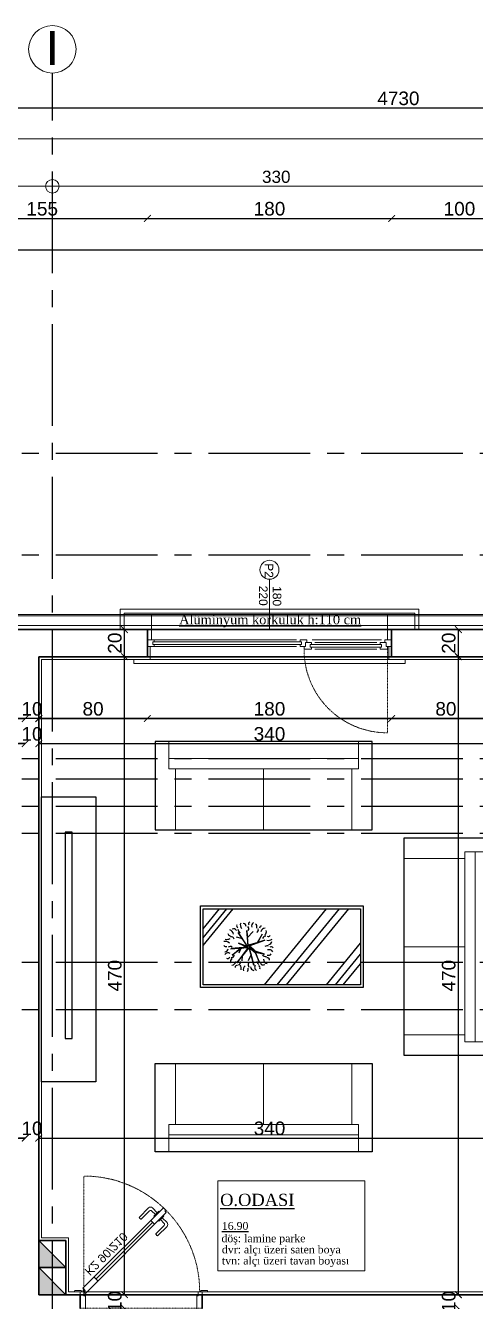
# Model space of a CAD drawing. Header units: millimetres. Extents: x 2778 to 13672, y 1832 to 5175.
# Drawn here: x 5242 to 5573, y 4195 to 5135 of the extents above; entities that cross this region are included whole.
import ezdxf

# ---------------------------------------------------------------- set-up
doc = ezdxf.new("R2010")
doc.units = ezdxf.units.MM
for name, pattern in [('CENTER2', [112.5, 75, -12.5, 12.5, -12.5]), ('DASHDOT2', [12.7, 6.35, -3.175, 0, -3.175]), ('DOTX2', [0.5, 0, -0.5])]:
    doc.linetypes.add(name, pattern=pattern)
for name, color, linetype in [('7-DCR-FRN', 8, 'Continuous'), ('@A_HH', 1, 'Continuous'), ('İÇÖLÇÜ', 7, 'Continuous'), ('Standart', 7, 'Continuous'), ('Yazi', 7, 'Continuous'), ('Ölçülendirme', 7, 'Continuous')]:
    doc.layers.add(name, color=color, linetype=linetype)
for name, color, linetype, lineweight in [('aks', 251, 'DASHDOT2', 35), ('duvar', 232, 'Continuous', 30), ('görünüş', 201, 'Continuous', 18), ('ince', 37, 'Continuous', 0), ('iz', 1, 'DOTX2', 20), ('kapı', 3, 'Continuous', 18), ('pencere', 4, 'Continuous', 18), ('sıva dış', 30, 'Continuous', 9), ('sıva iç', 21, 'Continuous', 0), ('tarama', 251, 'Continuous', 0), ('yalıtım', 107, 'Continuous', 0), ('yazı', 11, 'Continuous', 20), ('ölçü dış', 192, 'Continuous', 20), ('ÖLÇÜ İÇ', 7, 'Continuous', 9)]:
    doc.layers.add(name, color=color, linetype=linetype, lineweight=lineweight)
doc.styles.add('arial_1_18', font='arial.ttf', dxfattribs={"height": 0.2})
doc.styles.get("Standard").update_dxf_attribs({"font": 'arial.ttf'})
doc.styles.add('Times roman', font='times.ttf')
doc.dimstyles.new('zulay iç ölçü', dxfattribs={"dimtxt": 10, "dimasz": 5, "dimexe": 0.18, "dimexo": 0, "dimgap": 2, "dimtad": 3, "dimdec": 0, "dimzin": 0, "dimdsep": 46, "dimtxsty": 'Standard', "dimblk": 'ARCHTICK', "dimcen": 0.09, "dimse1": 1, "dimse2": 1, "dimadec": 0, "dimazin": 0, "dimtfac": 1, "dimtdec": 0, "dimtix": 1, "dimtofl": 0, "dimtmove": 0, "dimatfit": 3, "dimldrblk": 'ARCHTICK', "dimfxl": 1, "dimtolj": 1, "dimtzin": 0, "dimarcsym": 0})

# ---------------------------------------------------------------- blocks, each defined once
blk = doc.blocks.new('IDE242Entity1386')
at = {"layer": 'Ölçülendirme', "color": 1, "linetype": 'Continuous', "lineweight": 5}
for points in [[(-8, 2693), (3268, 2693)], [(-8, 2658), (3268, 2658)]]:
    blk.add_lwpolyline(points, dxfattribs=at)
blk.add_circle((2110, 2658), 5, dxfattribs=at)
at = {"layer": 'Ölçülendirme', "color": 1, "linetype": 'Continuous', "lineweight": 5, "style": 'arial_1_18'}
blk.add_text('330', height=9, dxfattribs=at).set_placement((2264.51, 2660.5))
blk = doc.blocks.new('_ArchTick')
at = {"color": 0, "linetype": 'ByBlock', "const_width": 0.15}
blk.add_lwpolyline([(-0.5, -0.5), (0.5, 0.5)], dxfattribs=at)
blk = doc.blocks.new('*D1789')
at = {"layer": 'Defpoints', "color": 0, "transparency": 16777216}
for p in [(3151.58, 5074.42), (3151.58, 5074.42), (7881.58, 5074.42)]:
    blk.add_point(p, dxfattribs=at)
at = {"layer": 'ÖLÇÜ İÇ', "color": 0, "lineweight": -2, "transparency": 16777216}
blk.add_line((7881.58, 5074.42), (3151.58, 5074.42), dxfattribs=at)
at = {"layer": 'ÖLÇÜ İÇ', "color": 0, "lineweight": -2, "transparency": 16777216, "xscale": 5, "yscale": 5, "zscale": 5, "rotation": 180}
blk.add_blockref('_ArchTick', (3151.58, 5074.42), dxfattribs=at)
at = {"layer": 'ÖLÇÜ İÇ', "color": 0, "lineweight": -2, "transparency": 16777216, "xscale": 5, "yscale": 5, "zscale": 5}
blk.add_blockref('_ArchTick', (7881.58, 5074.42), dxfattribs=at)
at = {"layer": 'ÖLÇÜ İÇ', "color": 0, "transparency": 16777216, "insert": (5516.58, 5081.52), "char_height": 10, "attachment_point": 5}
blk.add_mtext('\\A1;4730', dxfattribs=at)
blk = doc.blocks.new('sadsfsfsf')
at = {"layer": 'ince'}
for p, q in [((0.7, 0), (-0.7, 0)), ((0, 0.7), (0, -0.7))]:
    blk.add_line(p, q, dxfattribs=at)
for radius in [0.6, 0.45]:
    blk.add_circle((0, 0), radius, dxfattribs=at)
blk = doc.blocks.new('eddeded')
at = {"layer": 'duvar'}
for p, q in [((-48.21, 54.38), (-38.21, 54.38)), ((-48.21, -35.62), (-38.21, -35.62))]:
    blk.add_line(p, q, dxfattribs=at)
at = {"layer": 'ince'}
blk.add_line((-26.6, -23.78), (15.13, 17.96), dxfattribs=at)
for points in [[(-50.21, 53.38), (-50.96, 53.38, -0.414214), (-51.21, 53.63), (-51.21, 58.13, -0.414214), (-50.96, 58.38), (-50.21, 58.38)], [(-36.21, 53.38), (-35.46, 53.38, 0.414214), (-35.21, 53.63), (-35.21, 58.13, 0.414214), (-35.46, 58.38), (-36.21, 58.38)], [(-50.21, -34.62), (-50.96, -34.62, 0.414214), (-51.21, -34.87), (-51.21, -39.37, 0.414214), (-50.96, -39.62), (-50.21, -39.62)], [(-36.21, -34.62), (-35.46, -34.62, -0.414214), (-35.21, -34.87), (-35.21, -39.37, -0.414214), (-35.46, -39.62), (-36.21, -39.62)]]:
    blk.add_lwpolyline(points, format="xyb", dxfattribs=at)
for points in [[(-39.11, 51.33), (-39.11, 50.38), (-37.81, 50.68), (-37.81, 50.81, -0.112206), (-37.91, 50.76), (-38.72, 50.57, -0.482314), (-39.02, 50.82), (-39.02, 51.24, -0.414214), (-38.77, 51.49), (-37.97, 51.49, -0.170049), (-37.81, 51.43), (-37.81, 51.58), (-38.86, 51.58, 0.414214)], [(17.08, 23.59), (18.49, 25), (14.96, 28.54, 0.414214), (12.13, 28.54), (5.41, 21.82, 0.414214), (5.41, 21.11), (6.12, 20.4, 0.414214), (6.83, 20.4), (12.84, 26.41, -0.414214), (14.25, 26.41)], [(20.76, 19.91), (22.17, 21.32), (25.71, 17.79, -0.414214), (25.71, 14.96), (18.99, 8.24, -0.414214), (18.28, 8.24), (17.58, 8.95, -0.414214), (17.58, 9.66), (23.59, 15.67, 0.414214), (23.59, 17.08)], [(-39.11, -31.62), (-39.11, -32.57, 0.414214), (-38.86, -32.82), (-37.81, -32.82), (-37.81, -32.67, -0.170049), (-37.97, -32.73), (-38.77, -32.73, -0.414214), (-39.02, -32.48), (-39.02, -32.06, -0.482314), (-38.72, -31.81), (-37.91, -32, -0.112206), (-37.81, -32.05), (-37.81, -31.92)]]:
    blk.add_lwpolyline(points, format="xyb", close=True, dxfattribs=at)
for points in [[(20.04, 25.7), (19.62, 26.12), (15.96, 22.47), (16.38, 22.04)], [(22.87, 22.87), (23.29, 22.44), (19.64, 18.79), (19.21, 19.21)]]:
    blk.add_lwpolyline(points, dxfattribs=at)
at = {"layer": 'iz', "ltscale": 0.1}
for p, q in [((-48.21, -35.62), (-48.21, 54.38)), ((-38.21, -35.62), (-38.21, 54.38)), ((-36.21, -32.82), (49.19, -32.82))]:
    blk.add_line(p, q, dxfattribs=at)
blk.add_arc((-36.22, -32.83), 85.41, 0.00422, 89.99578, dxfattribs=at)
at = {"layer": 'kapı'}
for p, q in [((13.72, 19.37), (16.54, 16.54)), ((-28.02, -22.36), (-25.19, -25.19))]:
    blk.add_line(p, q, dxfattribs=at)
for points in [[(-36.21, 54.38), (-36.21, 51.58), (-38.86, 51.58, 0.414214), (-39.11, 51.33), (-39.11, 50.38), (-50.21, 50.38), (-50.21, 54.38)], [(-50.21, -35.62), (-50.21, -31.62), (-39.11, -31.62), (-39.11, -32.57, 0.414214), (-38.86, -32.82), (-36.21, -32.82), (-36.21, -35.62), (-36.21, -35.62)]]:
    blk.add_lwpolyline(points, format="xyb", dxfattribs=at)
blk.add_lwpolyline([(-36.21, -32.82), (-35.15, -31.76), (-33.46, -33.46), (25.87, 25.87), (24.17, 27.57), (23.47, 26.86), (22.33, 27.99), (-37.35, -31.69), (-36.21, -32.82)], dxfattribs=at)
at = {"layer": 'sıva iç'}
for p, q in [((-48.21, 54.38), (-50.21, 54.38)), ((-38.21, 54.38), (-36.21, 54.38)), ((-48.21, -35.62), (-50.21, -35.62)), ((-36.21, -35.62), (-38.21, -35.62))]:
    blk.add_line(p, q, dxfattribs=at)
at = {"layer": 'ölçü dış'}
blk.add_line((-38.21, -35.62), (-48.21, -35.62), dxfattribs=at)
at = {"layer": 'ince', "rotation": 90}
blk.add_blockref('sadsfsfsf', (-35.15, -32.82), dxfattribs=at)
at = {"layer": 'yazı'}
blk.add_text('K2 90/210', height=6.328, rotation=45, dxfattribs=at).set_placement((-20.24, -32.71))
blk = doc.blocks.new('DGFDGFDG')
at = {"layer": 'tarama'}
h = blk.add_hatch(color=256, dxfattribs=at)
h.dxf.hatch_style = 1
h.paths.add_polyline_path([(650023.04, -115859.89), (650043.04, -115879.89), (650043.04, -115859.89)])
h = blk.add_hatch(color=256, dxfattribs=at)
h.dxf.hatch_style = 1
h.paths.add_polyline_path([(650043.04, -115859.89), (650063.04, -115879.89), (650063.04, -115859.89)])
at = {"layer": '@A_HH', "linetype": 'Continuous', "lineweight": 0}
for p, q in [((650043.04, -115879.89), (650043.04, -115859.89)), ((650043.04, -115879.89), (650043.04, -115859.89)), ((650063.04, -115879.89), (650063.04, -115859.89)), ((650063.04, -115879.89), (650063.04, -115859.89))]:
    blk.add_line(p, q, dxfattribs=at)
at = {"layer": 'duvar'}
for p, q in [((650043.04, -115859.89), (650023.04, -115859.89)), ((650043.04, -115859.89), (650023.04, -115859.89)), ((650043.04, -115859.89), (650023.04, -115859.89)), ((650023.04, -115859.89), (650043.04, -115859.89)), ((650043.04, -115859.89), (650023.04, -115859.89)), ((650043.04, -115859.89), (650023.04, -115859.89)), ((650023.04, -115859.89), (650043.04, -115859.89)), ((650063.04, -115859.89), (650043.04, -115859.89)), ((650063.04, -115859.89), (650043.04, -115859.89)), ((650063.04, -115859.89), (650043.04, -115859.89)), ((650043.04, -115859.89), (650063.04, -115859.89)), ((650063.04, -115859.89), (650043.04, -115859.89)), ((650063.04, -115859.89), (650043.04, -115859.89)), ((650043.04, -115859.89), (650063.04, -115859.89)), ((650043.04, -115859.89), (650043.04, -115879.89)), ((650043.04, -115859.89), (650043.04, -115879.89)), ((650043.04, -115859.89), (650043.04, -115879.89)), ((650043.04, -115879.89), (650043.04, -115859.89)), ((650043.04, -115859.89), (650043.04, -115879.89)), ((650043.04, -115879.89), (650043.04, -115859.89)), ((650043.04, -115879.89), (650043.04, -115859.89)), ((650063.04, -115859.89), (650063.04, -115879.89)), ((650063.04, -115859.89), (650063.04, -115879.89)), ((650063.04, -115859.89), (650063.04, -115879.89)), ((650063.04, -115879.89), (650063.04, -115859.89)), ((650063.04, -115859.89), (650063.04, -115879.89)), ((650063.04, -115879.89), (650063.04, -115859.89)), ((650063.04, -115879.89), (650063.04, -115859.89)), ((650043.04, -115864.89), (650043.04, -115869.89)), ((650063.04, -115864.89), (650063.04, -115869.89)), ((650023.04, -115879.89), (650043.04, -115879.89)), ((650043.04, -115879.89), (650023.04, -115879.89)), ((650023.04, -115879.89), (650043.04, -115879.89)), ((650023.04, -115879.89), (650043.04, -115879.89)), ((650023.04, -115879.89), (650043.04, -115879.89)), ((650023.04, -115879.89), (650043.04, -115879.89)), ((650023.04, -115879.89), (650043.04, -115879.89)), ((650043.04, -115879.89), (650023.04, -115879.89)), ((650043.04, -115879.89), (650023.04, -115879.89)), ((650043.04, -115879.89), (650023.04, -115879.89)), ((650023.04, -115879.89), (650043.04, -115879.89)), ((650043.04, -115879.89), (650023.04, -115879.89)), ((650043.04, -115879.89), (650023.04, -115879.89)), ((650023.04, -115879.89), (650043.04, -115879.89)), ((650043.04, -115879.89), (650063.04, -115879.89)), ((650063.04, -115879.89), (650043.04, -115879.89)), ((650043.04, -115879.89), (650063.04, -115879.89)), ((650043.04, -115879.89), (650063.04, -115879.89)), ((650043.04, -115879.89), (650063.04, -115879.89)), ((650043.04, -115879.89), (650063.04, -115879.89)), ((650043.04, -115879.89), (650063.04, -115879.89)), ((650063.04, -115879.89), (650043.04, -115879.89)), ((650063.04, -115879.89), (650043.04, -115879.89)), ((650063.04, -115879.89), (650043.04, -115879.89)), ((650043.04, -115879.89), (650063.04, -115879.89)), ((650063.04, -115879.89), (650043.04, -115879.89)), ((650063.04, -115879.89), (650043.04, -115879.89)), ((650043.04, -115879.89), (650063.04, -115879.89))]:
    blk.add_line(p, q, dxfattribs=at)
at = {"layer": 'duvar', "color": 7}
for p, q in [((650043.04, -115859.89), (650023.04, -115859.89)), ((650023.04, -115859.89), (650023.04, -115879.89)), ((650063.04, -115859.89), (650043.04, -115859.89)), ((650043.04, -115859.89), (650043.04, -115879.89)), ((650043.04, -115859.89), (650043.04, -115879.89)), ((650063.04, -115859.89), (650063.04, -115879.89)), ((650043.04, -115879.89), (650023.04, -115879.89)), ((650043.04, -115879.89), (650023.04, -115879.89)), ((650041.04, -115879.89), (650043.04, -115879.89)), ((650063.04, -115879.89), (650043.04, -115879.89)), ((650063.04, -115879.89), (650043.04, -115879.89)), ((650061.04, -115879.89), (650063.04, -115879.89))]:
    blk.add_line(p, q, dxfattribs=at)
at = {"layer": 'duvar'}
for points in [[(650023.04, -115859.89), (650043.04, -115859.89)], [(650043.04, -115859.89), (650063.04, -115859.89)], [(650043.04, -115879.89), (650043.04, -115859.89)], [(650063.04, -115879.89), (650063.04, -115859.89)], [(650023.04, -115879.89), (650043.04, -115879.89)], [(650043.04, -115879.89), (650063.04, -115879.89)]]:
    blk.add_lwpolyline(points, dxfattribs=at)
at = {"layer": 'ince'}
for p, q in [((650043.04, -115879.89), (650023.04, -115859.89)), ((650063.04, -115879.89), (650043.04, -115859.89))]:
    blk.add_line(p, q, dxfattribs=at)
at = {"layer": 'sıva iç'}
for p, q in [((650041.04, -115879.85), (650041.04, -115879.89)), ((650061.04, -115879.85), (650061.04, -115879.89))]:
    blk.add_line(p, q, dxfattribs=at)
blk = doc.blocks.new('WWE')
at = {"layer": 'duvar'}
for p, q in [((1010460.07, -375776.08), (1010460.07, -375756.08)), ((1010640.07, -375776.08), (1010640.07, -375756.08))]:
    blk.add_line(p, q, dxfattribs=at)
at = {"layer": 'görünüş'}
for p, q in [((1010450.07, -375754.08), (1010450.07, -375751.08)), ((1010450.07, -375751.08), (1010650.07, -375751.08)), ((1010650.07, -375754.08), (1010650.07, -375751.08))]:
    blk.add_line(p, q, dxfattribs=at)
at = {"layer": 'ince'}
for p, q in [((1010519.07, -375763.08), (1010468.57, -375763.08)), ((1010471.07, -375761.58), (1010516.57, -375761.58)), ((1010635.07, -375763.58), (1010530.07, -375763.58)), ((1010518.57, -375768.58), (1010467.57, -375768.58)), ((1010519.07, -375765.08), (1010468.57, -375765.08)), ((1010471.07, -375766.58), (1010516.57, -375766.58)), ((1010635.07, -375765.08), (1010527.57, -375765.08)), ((1010635.07, -375767.08), (1010527.57, -375767.08)), ((1010530.07, -375768.58), (1010635.07, -375768.58))]:
    blk.add_line(p, q, dxfattribs=at)
at = {"layer": 'iz', "ltscale": 0.1}
for p, q in [((1010463.09, -375761.55), (1010463.09, -375700.05)), ((1010640.07, -375756.08), (1010460.07, -375756.08)), ((1010460.07, -375776.08), (1010640.07, -375776.08))]:
    blk.add_line(p, q, dxfattribs=at)
blk.add_arc((1010463.44, -375761.18), 61.13, 359.63152, 90.32293, dxfattribs=at)
at = {"layer": 'pencere'}
for p, q in [((1010464.07, -375763.58), (1010460.07, -375763.58)), ((1010468.57, -375761.58), (1010463.07, -375761.58)), ((1010463.07, -375761.58), (1010463.07, -375763.58)), ((1010463.07, -375763.58), (1010464.07, -375763.58)), ((1010464.07, -375766.58), (1010464.07, -375763.58)), ((1010464.07, -375763.58), (1010464.07, -375766.58)), ((1010467.57, -375765.08), (1010467.57, -375763.08)), ((1010467.57, -375763.08), (1010468.57, -375763.08)), ((1010468.57, -375763.08), (1010468.57, -375761.58)), ((1010519.07, -375763.08), (1010519.07, -375761.58)), ((1010519.07, -375761.58), (1010524.57, -375761.58)), ((1010520.07, -375763.08), (1010519.07, -375763.08)), ((1010520.07, -375765.08), (1010520.07, -375763.08)), ((1010523.57, -375766.58), (1010523.57, -375763.58)), ((1010523.57, -375763.58), (1010527.57, -375763.58)), ((1010524.57, -375763.58), (1010523.57, -375763.58)), ((1010523.57, -375763.58), (1010523.57, -375766.58)), ((1010524.57, -375761.58), (1010524.57, -375763.58)), ((1010527.57, -375763.58), (1010527.57, -375765.08)), ((1010635.07, -375765.08), (1010635.07, -375763.58)), ((1010635.07, -375763.58), (1010635.07, -375763.58)), ((1010635.07, -375763.58), (1010640.07, -375763.58)), ((1010460.07, -375768.58), (1010465.07, -375768.58)), ((1010465.07, -375766.58), (1010464.07, -375766.58)), ((1010464.07, -375766.58), (1010468.57, -375766.58)), ((1010465.07, -375768.58), (1010465.07, -375766.58)), ((1010468.57, -375765.08), (1010467.57, -375765.08)), ((1010468.57, -375766.58), (1010468.57, -375765.08)), ((1010519.07, -375766.58), (1010519.07, -375765.08)), ((1010519.07, -375765.08), (1010520.07, -375765.08)), ((1010523.57, -375766.58), (1010519.07, -375766.58)), ((1010522.57, -375768.58), (1010522.57, -375766.58)), ((1010522.57, -375766.58), (1010523.57, -375766.58)), ((1010527.57, -375768.58), (1010522.57, -375768.58)), ((1010527.57, -375765.08), (1010526.57, -375765.08)), ((1010526.57, -375765.08), (1010526.57, -375767.08)), ((1010526.57, -375767.08), (1010527.57, -375767.08)), ((1010527.57, -375767.08), (1010527.57, -375768.58)), ((1010636.07, -375765.08), (1010635.07, -375765.08)), ((1010635.07, -375768.58), (1010635.07, -375767.08)), ((1010635.07, -375767.08), (1010636.07, -375767.08)), ((1010640.07, -375768.58), (1010635.07, -375768.58)), ((1010635.07, -375768.58), (1010635.07, -375768.58)), ((1010636.07, -375767.08), (1010636.07, -375765.08))]:
    blk.add_line(p, q, dxfattribs=at)
at = {"layer": 'sıva dış'}
for p, q in [((1010463.07, -375787.08), (1010463.07, -375768.58)), ((1010637.07, -375787.08), (1010637.07, -375768.58))]:
    blk.add_line(p, q, dxfattribs=at)
at = {"layer": 'sıva iç'}
for p, q in [((1010462.07, -375763.58), (1010462.07, -375754.08)), ((1010638.07, -375763.58), (1010638.07, -375754.08))]:
    blk.add_line(p, q, dxfattribs=at)
at = {"layer": 'sıva iç', "color": 1}
for p, q in [((1010440.07, -375791.08), (1010440.07, -375776.08)), ((1010443.07, -375788.08), (1010443.07, -375776.08)), ((1010450.07, -375776.08), (1010450.07, -375776.08)), ((1010657.07, -375776.08), (1010657.07, -375788.08)), ((1010660.07, -375776.08), (1010660.07, -375791.08)), ((1010462.68, -375791.08), (1010440.07, -375791.08)), ((1010462.68, -375788.08), (1010443.07, -375788.08)), ((1010657.07, -375788.08), (1010462.68, -375788.08)), ((1010660.07, -375791.08), (1010462.68, -375791.08))]:
    blk.add_line(p, q, dxfattribs=at)
at = {"layer": 'yazı'}
blk.add_line((1010550.07, -375813.13), (1010550.07, -375776.08), dxfattribs=at)
blk.add_circle((1010550.07, -375820.13), 7, dxfattribs=at)
at = {"layer": 'yazı', "style": 'Times roman'}
blk.add_text('%%UAlüminyum korkuluk h:110 cm', height=6.9967, rotation=180, dxfattribs=at).set_placement((1010616.65, -375779.95))
at = {"layer": 'yazı'}
for s, p in [('180', (1010547.68, -375808.07)), ('220', (1010557.83, -375808.39)), ('P2', (1010553.61, -375824.95))]:
    blk.add_text(s, height=6.328, rotation=90, dxfattribs=at).set_placement(p)
blk = doc.blocks.new('*U35')
at = {"layer": '7-DCR-FRN'}
for p, q in [((-13.15, 58), (-28, 45.86)), ((-0.88, 58), (-28, 35.83)), ((-6.49, 58), (-28, 40.42)), ((28, 58), (-28, 58)), ((-28, 58), (-28, -58)), ((28, -58), (28, 58)), ((1.67, 37.69), (0.65, 24.69)), ((0, 24.95), (-10.54, 32.22)), ((-10.54, 32.22), (-0.13, 25.6)), ((-5.99, 29.58), (-7.12, 33.35)), ((-0.13, 25.6), (-2.57, 31.88)), ((-2.57, 31.88), (0.26, 25.6)), ((0.26, 25.6), (1.41, 37.17)), ((6.31, 36.53), (0.64, 29.93)), ((0.64, 29.93), (4.84, 31.63)), ((0.65, 24.69), (11.81, 33.07)), ((11.81, 33.07), (0.78, 24.08)), ((1.41, 37.17), (1.16, 29.54)), ((1.16, 29.54), (6.31, 36.53)), ((6.96, 29.2), (10.52, 29.43)), ((-1.17, 24.69), (-12.05, 25.72)), ((-12.05, 25.72), (0, 24.95)), ((-6.77, 25.25), (-11.09, 21.12)), ((-4.89, 12.51), (-0.78, 24.56)), ((-0.65, 23.95), (-4.89, 12.51)), ((-0.78, 24.56), (-3.46, 17.28)), ((-2.81, 18.14), (-1.17, 24.69)), ((2.56, 20.36), (-0.65, 23.95)), ((3.38, 19.62), (0.39, 23.95)), ((0.39, 23.95), (2.56, 20.36)), ((13.61, 20.5), (0.65, 24.08)), ((0.65, 24.08), (4.25, 19.5)), ((0.78, 24.08), (13.61, 20.5)), ((5.38, 12.78), (3.38, 19.62)), ((11.05, 16.64), (3.99, 19.24)), ((3.99, 19.24), (5.38, 12.78)), ((4.25, 19.5), (11.05, 16.64)), ((5.63, 22.62), (10.52, 24.7)), ((28, 12.76), (-28, -33.02)), ((-9.22, 14.41), (-2.81, 18.14)), ((-3.46, 17.28), (-9.22, 14.41)), ((28, 3.34), (-28, -42.44)), ((28, -3.59), (-28, -49.37)), ((28, -33.01), (-2.56, -58)), ((28, -39.69), (5.6, -58)), ((28, -45.34), (12.52, -58)), ((-28, -58), (28, -58))]:
    blk.add_line(p, q, dxfattribs=at)
blk.add_lwpolyline([(-30, 60), (-30, -60), (30, -60), (30, 60)], close=True, dxfattribs=at)
blk.add_lwpolyline([(-30, 60), (-30, -60), (30, -60), (30, 60)], close=True, dxfattribs=at)
at = {"layer": '7-DCR-FRN', "extrusion": (0, 0, -1)}
for centre, major_axis, start_param, end_param in [((-8.38, 39.81), (3.08, 3.08), 2.534785, 3.58455), ((-10.42, 37.44), (1.76, 1.76), -0.540488, 0.582887), ((-5.15, 37.17), (1.5, 1.5), 2.597457, 4.255739), ((-9.63, 40.39), (2.99, 2.99), 0.495607, 1.356514), ((0.32, 41.56), (2.97, 2.97), 3.119665, 4.17552), ((-1.97, 41.19), (1.37, 1.37), -0.168576, 1.180577), ((2.26, 37.93), (-1.73, 1.73), 4.894894, 6.209265), ((0.94, 42.5), (2.13, 2.13), 0.99899, 2.174975), ((7.63, 39.52), (-2.18, 2.18), 4.963816, 6.399957), ((6.98, 39.87), (-1.18, 1.18), 1.775821, 3.472355), ((10.9, 35.62), (-1.52, 1.52), 5.94085, 7.533141), ((-16, 27.21), (-2.4, 2.4), 0.343258, 1.666965), ((-14.78, 28.65), (1.72, 1.72), 2.359421, 3.812742), ((-15.38, 31.6), (-1.17, 1.17), 0.260288, 1.930326), ((-10.78, 35.44), (-1.67, 1.67), 4.494462, 5.97098), ((-12.71, 29.84), (-1.73, 1.73), 0.71489, 2.029848), ((5.86, 36.89), (1.46, 1.46), 0.588849, 2.139269), ((11.13, 32.71), (-1.65, 1.65), 2.748968, 4.071251), ((10.51, 36.89), (-2.14, 2.14), 2.412933, 3.806953), ((15.94, 32.92), (2.21, 2.21), 2.001057, 3.151731), ((15.17, 33.03), (0.963, 0.963), 3.637708, 5.574611), ((16.74, 25.48), (2.09, 2.09), 4.465952, 5.85576), ((-16.74, 22.85), (1.17, 1.17), 4.417954, 5.883919), ((-15.15, 19.26), (2.13, 2.13), 4.435356, 5.7884), ((-14.51, 21.04), (1.97, 1.97), 2.029873, 3.258277), ((-13.29, 26.69), (1.7, 1.7), 1.811769, 3.074319), ((13.49, 22.17), (-1.83, 1.83), 0.269504, 1.469985), ((15.1, 17.31), (-1.9, 1.9), 0.1729, 1.85548), ((14.15, 19.74), (2.41, 2.41), -0.596761, 0.530229), ((16.53, 27.04), (1.65, 1.65), 1.556652, 2.67951), ((-13.63, 14.85), (1.1, 1.1), 3.912813, 5.455212), ((-10.22, 11.93), (-2.53, 2.53), 5.610896, 6.838603), ((-12.55, 19.63), (-1.68, 1.68), 2.857787, 4.168751), ((-11.12, 14.28), (-2.11, 2.11), 3.030383, 4.209272), ((-9.53, 9.98), (1.4, 1.4), 0.378865, 1.679355), ((-5.56, 12), (-1.53, 1.53), 5.385771, 6.799513), ((-9.2, 9.93), (-3.22, 3.22), 2.096822, 3.023848), ((-4.24, 9.84), (-1.84, 1.84), 2.447851, 3.758583), ((1.67, 10.9), (1.64, 1.64), 3.381045, 4.65182), ((5.54, 9.37), (2.37, 2.37), 2.915554, 4.30502), ((3.55, 9.86), (-1.98, 1.98), 1.99053, 3.233966), ((4.4, 11.7), (2.09, 2.09), -0.212594, 0.90159), ((9.55, 10.6), (-1.07, 1.07), 3.690915, 5.731825), ((9.15, 10.24), (-2.32, 2.32), 0.812708, 2.215848), ((10.84, 15.96), (1.63, 1.63), -0.835936, 0.386912), ((11.02, 13.49), (-1.7, 1.7), 1.193932, 2.764391), ((15.62, 18.16), (-1.52, 1.52), 3.608489, 4.799895), ((2.08, 7.93), (1.36, 1.36), 3.048732, 4.380826)]:
    blk.add_ellipse(centre, major_axis=major_axis, ratio=1, start_param=start_param, end_param=end_param, dxfattribs=at)
blk = doc.blocks.new('*U27')
at = {"layer": '7-DCR-FRN'}
blk.add_lwpolyline([(0, 10), (160, 10), (160, 75), (0, 75)], close=True, dxfattribs=at)
at = {"layer": '7-DCR-FRN', "lineweight": 9, "flags": 128}
blk.add_lwpolyline([(0, 10), (160, 10), (160, 75), (0, 75)], close=True, dxfattribs=at)
blk.add_lwpolyline([(0, 10), (160, 10), (160, 75), (0, 75)], close=True, dxfattribs=at)
for points in [[(10, 55), (10, 75)], [(150, 75), (150, 75), (150, 55), (150, 55)], [(150, 62.5), (10, 62.5)], [(150, 55), (10, 55)], [(15, 55), (15, 10)], [(80, 10), (80, 55)], [(145, 55), (145, 10)]]:
    blk.add_lwpolyline(points, dxfattribs=at)
blk = doc.blocks.new('*U29')
at = {"layer": '7-DCR-FRN'}
blk.add_lwpolyline([(0, 0), (210, 0), (210, 40), (0, 40)], close=True, dxfattribs=at)
blk.add_lwpolyline([(32, 22.5), (184, 22.5), (184, 17.5), (32, 17.5), (32, 22.5)], dxfattribs=at)
blk = doc.blocks.new('*D2579')
at = {"layer": 'Defpoints', "color": 0, "transparency": 16777216}
for p in [(4706.58, 4670.23), (4706.58, 4624.67), (5611.58, 4617.46)]:
    blk.add_point(p, dxfattribs=at)
at = {"layer": 'ÖLÇÜ İÇ', "color": 0, "lineweight": -2, "transparency": 16777216}
blk.add_line((5611.58, 4624.67), (4706.58, 4624.67), dxfattribs=at)
at = {"layer": 'ÖLÇÜ İÇ', "color": 0, "lineweight": -2, "transparency": 16777216, "xscale": 5, "yscale": 5, "zscale": 5, "rotation": 180}
blk.add_blockref('_ArchTick', (4706.58, 4624.67), dxfattribs=at)
at = {"layer": 'ÖLÇÜ İÇ', "color": 0, "lineweight": -2, "transparency": 16777216, "xscale": 5, "yscale": 5, "zscale": 5}
blk.add_blockref('_ArchTick', (5611.58, 4624.67), dxfattribs=at)
at = {"layer": 'ÖLÇÜ İÇ', "color": 0, "transparency": 16777216, "insert": (5159.08, 4631.78), "char_height": 10, "attachment_point": 5}
blk.add_mtext('\\A1;905', dxfattribs=at)
blk = doc.blocks.new('*D2585')
at = {"layer": 'Defpoints', "color": 0, "transparency": 16777216}
for p in [(5176.58, 4670.23), (5241.58, 4670.23), (5241.58, 4624.67)]:
    blk.add_point(p, dxfattribs=at)
at = {"layer": 'ÖLÇÜ İÇ', "color": 0, "lineweight": -2, "transparency": 16777216}
blk.add_line((5176.58, 4624.67), (5241.58, 4624.67), dxfattribs=at)
at = {"layer": 'ÖLÇÜ İÇ', "color": 0, "lineweight": -2, "transparency": 16777216, "xscale": 5, "yscale": 5, "zscale": 5, "rotation": 180}
blk.add_blockref('_ArchTick', (5176.58, 4624.67), dxfattribs=at)
at = {"layer": 'ÖLÇÜ İÇ', "color": 0, "lineweight": -2, "transparency": 16777216, "xscale": 5, "yscale": 5, "zscale": 5}
blk.add_blockref('_ArchTick', (5241.58, 4624.67), dxfattribs=at)
at = {"layer": 'ÖLÇÜ İÇ', "color": 0, "transparency": 16777216, "insert": (5209.08, 4631.78), "char_height": 10, "attachment_point": 5}
blk.add_mtext('\\A1;65', dxfattribs=at)
blk = doc.blocks.new('*D2586')
at = {"layer": 'Defpoints', "color": 0, "transparency": 16777216}
for p in [(5241.58, 4670.23), (5251.58, 4670.23), (5251.58, 4624.67)]:
    blk.add_point(p, dxfattribs=at)
at = {"layer": 'ÖLÇÜ İÇ', "color": 0, "lineweight": -2, "transparency": 16777216}
for p, q in [((5241.58, 4624.67), (5236.58, 4624.67)), ((5251.58, 4624.67), (5256.58, 4624.67))]:
    blk.add_line(p, q, dxfattribs=at)
at = {"layer": 'ÖLÇÜ İÇ', "color": 0, "lineweight": -2, "transparency": 16777216, "xscale": 5, "yscale": 5, "zscale": 5}
blk.add_blockref('_ArchTick', (5241.58, 4624.67), dxfattribs=at)
at = {"layer": 'ÖLÇÜ İÇ', "color": 0, "lineweight": -2, "transparency": 16777216, "xscale": 5, "yscale": 5, "zscale": 5, "rotation": 180}
blk.add_blockref('_ArchTick', (5251.58, 4624.67), dxfattribs=at)
at = {"layer": 'ÖLÇÜ İÇ', "color": 0, "transparency": 16777216, "insert": (5246.58, 4631.78), "char_height": 10, "attachment_point": 5}
blk.add_mtext('\\A1;10', dxfattribs=at)
blk = doc.blocks.new('*D2587')
at = {"layer": 'Defpoints', "color": 0, "transparency": 16777216}
for p in [(5251.58, 4670.23), (5331.58, 4670.23), (5331.58, 4624.67)]:
    blk.add_point(p, dxfattribs=at)
at = {"layer": 'ÖLÇÜ İÇ', "color": 0, "lineweight": -2, "transparency": 16777216}
blk.add_line((5251.58, 4624.67), (5331.58, 4624.67), dxfattribs=at)
at = {"layer": 'ÖLÇÜ İÇ', "color": 0, "lineweight": -2, "transparency": 16777216, "xscale": 5, "yscale": 5, "zscale": 5, "rotation": 180}
blk.add_blockref('_ArchTick', (5251.58, 4624.67), dxfattribs=at)
at = {"layer": 'ÖLÇÜ İÇ', "color": 0, "lineweight": -2, "transparency": 16777216, "xscale": 5, "yscale": 5, "zscale": 5}
blk.add_blockref('_ArchTick', (5331.58, 4624.67), dxfattribs=at)
at = {"layer": 'ÖLÇÜ İÇ', "color": 0, "transparency": 16777216, "insert": (5291.58, 4631.78), "char_height": 10, "attachment_point": 5}
blk.add_mtext('\\A1;80', dxfattribs=at)
blk = doc.blocks.new('*D2588')
at = {"layer": 'Defpoints', "color": 0, "transparency": 16777216}
for p in [(5331.58, 4670.23), (5511.58, 4670.23), (5511.58, 4624.67)]:
    blk.add_point(p, dxfattribs=at)
at = {"layer": 'ÖLÇÜ İÇ', "color": 0, "lineweight": -2, "transparency": 16777216}
blk.add_line((5331.58, 4624.67), (5511.58, 4624.67), dxfattribs=at)
at = {"layer": 'ÖLÇÜ İÇ', "color": 0, "lineweight": -2, "transparency": 16777216, "xscale": 5, "yscale": 5, "zscale": 5, "rotation": 180}
blk.add_blockref('_ArchTick', (5331.58, 4624.67), dxfattribs=at)
at = {"layer": 'ÖLÇÜ İÇ', "color": 0, "lineweight": -2, "transparency": 16777216, "xscale": 5, "yscale": 5, "zscale": 5}
blk.add_blockref('_ArchTick', (5511.58, 4624.67), dxfattribs=at)
at = {"layer": 'ÖLÇÜ İÇ', "color": 0, "transparency": 16777216, "insert": (5421.58, 4631.78), "char_height": 10, "attachment_point": 5}
blk.add_mtext('\\A1;180', dxfattribs=at)
blk = doc.blocks.new('*D2589')
at = {"layer": 'Defpoints', "color": 0, "transparency": 16777216}
for p in [(5511.58, 4670.23), (5591.58, 4624.67), (5591.58, 4624.67)]:
    blk.add_point(p, dxfattribs=at)
at = {"layer": 'ÖLÇÜ İÇ', "color": 0, "lineweight": -2, "transparency": 16777216}
blk.add_line((5511.58, 4624.67), (5591.58, 4624.67), dxfattribs=at)
at = {"layer": 'ÖLÇÜ İÇ', "color": 0, "lineweight": -2, "transparency": 16777216, "xscale": 5, "yscale": 5, "zscale": 5, "rotation": 180}
blk.add_blockref('_ArchTick', (5511.58, 4624.67), dxfattribs=at)
at = {"layer": 'ÖLÇÜ İÇ', "color": 0, "lineweight": -2, "transparency": 16777216, "xscale": 5, "yscale": 5, "zscale": 5}
blk.add_blockref('_ArchTick', (5591.58, 4624.67), dxfattribs=at)
at = {"layer": 'ÖLÇÜ İÇ', "color": 0, "transparency": 16777216, "insert": (5551.58, 4631.78), "char_height": 10, "attachment_point": 5}
blk.add_mtext('\\A1;80', dxfattribs=at)
blk = doc.blocks.new('*D2603')
at = {"layer": 'Defpoints', "color": 0, "transparency": 16777216}
for p in [(4961.58, 4606.22), (5241.58, 4606.22), (5241.58, 4606.22)]:
    blk.add_point(p, dxfattribs=at)
at = {"layer": 'ÖLÇÜ İÇ', "color": 0, "lineweight": -2, "transparency": 16777216}
blk.add_line((4961.58, 4606.22), (5241.58, 4606.22), dxfattribs=at)
at = {"layer": 'ÖLÇÜ İÇ', "color": 0, "lineweight": -2, "transparency": 16777216, "xscale": 5, "yscale": 5, "zscale": 5, "rotation": 180}
blk.add_blockref('_ArchTick', (4961.58, 4606.22), dxfattribs=at)
at = {"layer": 'ÖLÇÜ İÇ', "color": 0, "lineweight": -2, "transparency": 16777216, "xscale": 5, "yscale": 5, "zscale": 5}
blk.add_blockref('_ArchTick', (5241.58, 4606.22), dxfattribs=at)
at = {"layer": 'ÖLÇÜ İÇ', "color": 0, "transparency": 16777216, "insert": (5101.58, 4613.33), "char_height": 10, "attachment_point": 5}
blk.add_mtext('\\A1;280', dxfattribs=at)
blk = doc.blocks.new('*D2604')
at = {"layer": 'Defpoints', "color": 0, "transparency": 16777216}
for p in [(5241.58, 4606.22), (5251.58, 4606.22), (5251.58, 4606.22)]:
    blk.add_point(p, dxfattribs=at)
at = {"layer": 'ÖLÇÜ İÇ', "color": 0, "lineweight": -2, "transparency": 16777216}
for p, q in [((5241.58, 4606.22), (5236.58, 4606.22)), ((5251.58, 4606.22), (5256.58, 4606.22))]:
    blk.add_line(p, q, dxfattribs=at)
at = {"layer": 'ÖLÇÜ İÇ', "color": 0, "lineweight": -2, "transparency": 16777216, "xscale": 5, "yscale": 5, "zscale": 5}
blk.add_blockref('_ArchTick', (5241.58, 4606.22), dxfattribs=at)
at = {"layer": 'ÖLÇÜ İÇ', "color": 0, "lineweight": -2, "transparency": 16777216, "xscale": 5, "yscale": 5, "zscale": 5, "rotation": 180}
blk.add_blockref('_ArchTick', (5251.58, 4606.22), dxfattribs=at)
at = {"layer": 'ÖLÇÜ İÇ', "color": 0, "transparency": 16777216, "insert": (5246.58, 4613.33), "char_height": 10, "attachment_point": 5}
blk.add_mtext('\\A1;10', dxfattribs=at)
blk = doc.blocks.new('*D2605')
at = {"layer": 'Defpoints', "color": 0, "transparency": 16777216}
for p in [(5251.58, 4606.22), (5591.58, 4606.22), (5591.58, 4606.22)]:
    blk.add_point(p, dxfattribs=at)
at = {"layer": 'ÖLÇÜ İÇ', "color": 0, "lineweight": -2, "transparency": 16777216}
blk.add_line((5251.58, 4606.22), (5591.58, 4606.22), dxfattribs=at)
at = {"layer": 'ÖLÇÜ İÇ', "color": 0, "lineweight": -2, "transparency": 16777216, "xscale": 5, "yscale": 5, "zscale": 5, "rotation": 180}
blk.add_blockref('_ArchTick', (5251.58, 4606.22), dxfattribs=at)
at = {"layer": 'ÖLÇÜ İÇ', "color": 0, "lineweight": -2, "transparency": 16777216, "xscale": 5, "yscale": 5, "zscale": 5}
blk.add_blockref('_ArchTick', (5591.58, 4606.22), dxfattribs=at)
at = {"layer": 'ÖLÇÜ İÇ', "color": 0, "transparency": 16777216, "insert": (5421.58, 4613.33), "char_height": 10, "attachment_point": 5}
blk.add_mtext('\\A1;340', dxfattribs=at)
blk = doc.blocks.new('*D2614')
at = {"layer": 'Defpoints', "color": 0, "transparency": 16777216}
for p in [(4961.58, 4315.62), (5241.58, 4315.62), (5241.58, 4315.62)]:
    blk.add_point(p, dxfattribs=at)
at = {"layer": 'ÖLÇÜ İÇ', "color": 0, "lineweight": -2, "transparency": 16777216}
blk.add_line((4961.58, 4315.62), (5241.58, 4315.62), dxfattribs=at)
at = {"layer": 'ÖLÇÜ İÇ', "color": 0, "lineweight": -2, "transparency": 16777216, "xscale": 5, "yscale": 5, "zscale": 5, "rotation": 180}
blk.add_blockref('_ArchTick', (4961.58, 4315.62), dxfattribs=at)
at = {"layer": 'ÖLÇÜ İÇ', "color": 0, "lineweight": -2, "transparency": 16777216, "xscale": 5, "yscale": 5, "zscale": 5}
blk.add_blockref('_ArchTick', (5241.58, 4315.62), dxfattribs=at)
at = {"layer": 'ÖLÇÜ İÇ', "color": 0, "transparency": 16777216, "insert": (5101.58, 4322.73), "char_height": 10, "attachment_point": 5}
blk.add_mtext('\\A1;280', dxfattribs=at)
blk = doc.blocks.new('*D2615')
at = {"layer": 'Defpoints', "color": 0, "transparency": 16777216}
for p in [(5241.58, 4315.62), (5251.58, 4315.62), (5251.58, 4315.62)]:
    blk.add_point(p, dxfattribs=at)
at = {"layer": 'ÖLÇÜ İÇ', "color": 0, "lineweight": -2, "transparency": 16777216}
for p, q in [((5241.58, 4315.62), (5236.58, 4315.62)), ((5251.58, 4315.62), (5256.58, 4315.62))]:
    blk.add_line(p, q, dxfattribs=at)
at = {"layer": 'ÖLÇÜ İÇ', "color": 0, "lineweight": -2, "transparency": 16777216, "xscale": 5, "yscale": 5, "zscale": 5}
blk.add_blockref('_ArchTick', (5241.58, 4315.62), dxfattribs=at)
at = {"layer": 'ÖLÇÜ İÇ', "color": 0, "lineweight": -2, "transparency": 16777216, "xscale": 5, "yscale": 5, "zscale": 5, "rotation": 180}
blk.add_blockref('_ArchTick', (5251.58, 4315.62), dxfattribs=at)
at = {"layer": 'ÖLÇÜ İÇ', "color": 0, "transparency": 16777216, "insert": (5246.58, 4322.73), "char_height": 10, "attachment_point": 5}
blk.add_mtext('\\A1;10', dxfattribs=at)
blk = doc.blocks.new('*D2616')
at = {"layer": 'Defpoints', "color": 0, "transparency": 16777216}
for p in [(5251.58, 4315.62), (5591.58, 4315.62), (5591.58, 4315.62)]:
    blk.add_point(p, dxfattribs=at)
at = {"layer": 'ÖLÇÜ İÇ', "color": 0, "lineweight": -2, "transparency": 16777216}
blk.add_line((5251.58, 4315.62), (5591.58, 4315.62), dxfattribs=at)
at = {"layer": 'ÖLÇÜ İÇ', "color": 0, "lineweight": -2, "transparency": 16777216, "xscale": 5, "yscale": 5, "zscale": 5, "rotation": 180}
blk.add_blockref('_ArchTick', (5251.58, 4315.62), dxfattribs=at)
at = {"layer": 'ÖLÇÜ İÇ', "color": 0, "lineweight": -2, "transparency": 16777216, "xscale": 5, "yscale": 5, "zscale": 5}
blk.add_blockref('_ArchTick', (5591.58, 4315.62), dxfattribs=at)
at = {"layer": 'ÖLÇÜ İÇ', "color": 0, "transparency": 16777216, "insert": (5421.58, 4322.73), "char_height": 10, "attachment_point": 5}
blk.add_mtext('\\A1;340', dxfattribs=at)
blk = doc.blocks.new('*D2684')
at = {"layer": 'Defpoints', "color": 0, "transparency": 16777216}
for p in [(5314.7, 4200.23), (5314.7, 4200.23), (5314.7, 4190.23)]:
    blk.add_point(p, dxfattribs=at)
at = {"layer": 'ÖLÇÜ İÇ', "color": 0, "lineweight": -2, "transparency": 16777216}
for p, q in [((5314.7, 4200.23), (5314.7, 4205.23)), ((5314.7, 4190.23), (5314.7, 4185.23))]:
    blk.add_line(p, q, dxfattribs=at)
at = {"layer": 'ÖLÇÜ İÇ', "color": 0, "lineweight": -2, "transparency": 16777216, "xscale": 5, "yscale": 5, "zscale": 5}
for p, rotation in [((5314.7, 4200.23), 270), ((5314.7, 4190.23), 90)]:
    blk.add_blockref('_ArchTick', p, dxfattribs=dict(at, rotation=rotation))
at = {"layer": 'ÖLÇÜ İÇ', "color": 0, "transparency": 16777216, "insert": (5307.6, 4195.23), "char_height": 10, "attachment_point": 5, "rotation": 90}
blk.add_mtext('\\A1;10', dxfattribs=at)
blk = doc.blocks.new('*D2685')
at = {"layer": 'Defpoints', "color": 0, "transparency": 16777216}
for p in [(5314.7, 4670.23), (5314.7, 4670.23), (5314.7, 4200.23)]:
    blk.add_point(p, dxfattribs=at)
at = {"layer": 'ÖLÇÜ İÇ', "color": 0, "lineweight": -2, "transparency": 16777216}
blk.add_line((5314.7, 4200.23), (5314.7, 4670.23), dxfattribs=at)
at = {"layer": 'ÖLÇÜ İÇ', "color": 0, "lineweight": -2, "transparency": 16777216, "xscale": 5, "yscale": 5, "zscale": 5}
for p, rotation in [((5314.7, 4670.23), 90), ((5314.7, 4200.23), 270)]:
    blk.add_blockref('_ArchTick', p, dxfattribs=dict(at, rotation=rotation))
at = {"layer": 'ÖLÇÜ İÇ', "color": 0, "transparency": 16777216, "insert": (5307.6, 4435.23), "char_height": 10, "attachment_point": 5, "rotation": 90}
blk.add_mtext('\\A1;470', dxfattribs=at)
blk = doc.blocks.new('*D2686')
at = {"layer": 'Defpoints', "color": 0, "transparency": 16777216}
for p in [(5314.7, 4690.23), (5314.7, 4690.23), (5314.7, 4670.23)]:
    blk.add_point(p, dxfattribs=at)
at = {"layer": 'ÖLÇÜ İÇ', "color": 0, "lineweight": -2, "transparency": 16777216}
blk.add_line((5314.7, 4670.23), (5314.7, 4690.23), dxfattribs=at)
at = {"layer": 'ÖLÇÜ İÇ', "color": 0, "lineweight": -2, "transparency": 16777216, "xscale": 5, "yscale": 5, "zscale": 5}
for p, rotation in [((5314.7, 4690.23), 90), ((5314.7, 4670.23), 270)]:
    blk.add_blockref('_ArchTick', p, dxfattribs=dict(at, rotation=rotation))
at = {"layer": 'ÖLÇÜ İÇ', "color": 0, "transparency": 16777216, "insert": (5307.6, 4680.23), "char_height": 10, "attachment_point": 5, "rotation": 90}
blk.add_mtext('\\A1;20', dxfattribs=at)
blk = doc.blocks.new('*D2689')
at = {"layer": 'Defpoints', "color": 0, "transparency": 16777216}
for p in [(5560.77, 4200.23), (5560.77, 4200.23), (5560.77, 4190.23)]:
    blk.add_point(p, dxfattribs=at)
at = {"layer": 'ÖLÇÜ İÇ', "color": 0, "lineweight": -2, "transparency": 16777216}
for p, q in [((5560.77, 4200.23), (5560.77, 4205.23)), ((5560.77, 4190.23), (5560.77, 4185.23))]:
    blk.add_line(p, q, dxfattribs=at)
at = {"layer": 'ÖLÇÜ İÇ', "color": 0, "lineweight": -2, "transparency": 16777216, "xscale": 5, "yscale": 5, "zscale": 5}
for p, rotation in [((5560.77, 4200.23), 270), ((5560.77, 4190.23), 90)]:
    blk.add_blockref('_ArchTick', p, dxfattribs=dict(at, rotation=rotation))
at = {"layer": 'ÖLÇÜ İÇ', "color": 0, "transparency": 16777216, "insert": (5553.66, 4195.23), "char_height": 10, "attachment_point": 5, "rotation": 90}
blk.add_mtext('\\A1;10', dxfattribs=at)
blk = doc.blocks.new('*D2690')
at = {"layer": 'Defpoints', "color": 0, "transparency": 16777216}
for p in [(5560.77, 4670.23), (5560.77, 4670.23), (5560.77, 4200.23)]:
    blk.add_point(p, dxfattribs=at)
at = {"layer": 'ÖLÇÜ İÇ', "color": 0, "lineweight": -2, "transparency": 16777216}
blk.add_line((5560.77, 4200.23), (5560.77, 4670.23), dxfattribs=at)
at = {"layer": 'ÖLÇÜ İÇ', "color": 0, "lineweight": -2, "transparency": 16777216, "xscale": 5, "yscale": 5, "zscale": 5}
for p, rotation in [((5560.77, 4670.23), 90), ((5560.77, 4200.23), 270)]:
    blk.add_blockref('_ArchTick', p, dxfattribs=dict(at, rotation=rotation))
at = {"layer": 'ÖLÇÜ İÇ', "color": 0, "transparency": 16777216, "insert": (5553.66, 4435.23), "char_height": 10, "attachment_point": 5, "rotation": 90}
blk.add_mtext('\\A1;470', dxfattribs=at)
blk = doc.blocks.new('*D2691')
at = {"layer": 'Defpoints', "color": 0, "transparency": 16777216}
for p in [(5560.77, 4690.23), (5560.77, 4690.23), (5560.77, 4670.23)]:
    blk.add_point(p, dxfattribs=at)
at = {"layer": 'ÖLÇÜ İÇ', "color": 0, "lineweight": -2, "transparency": 16777216}
blk.add_line((5560.77, 4670.23), (5560.77, 4690.23), dxfattribs=at)
at = {"layer": 'ÖLÇÜ İÇ', "color": 0, "lineweight": -2, "transparency": 16777216, "xscale": 5, "yscale": 5, "zscale": 5}
for p, rotation in [((5560.77, 4690.23), 90), ((5560.77, 4670.23), 270)]:
    blk.add_blockref('_ArchTick', p, dxfattribs=dict(at, rotation=rotation))
at = {"layer": 'ÖLÇÜ İÇ', "color": 0, "transparency": 16777216, "insert": (5553.66, 4680.23), "char_height": 10, "attachment_point": 5, "rotation": 90}
blk.add_mtext('\\A1;20', dxfattribs=at)

msp = doc.modelspace()

# ---------------------------------------------------------------- linework, layer by layer
at = {"layer": 'aks', "color": 251, "linetype": 'CENTER2', "lineweight": -3}
for points in [[(5261.58, 2140.23), (5261.58, 5100.23)], [(2901.58, 4820.23), (8131.58, 4820.23)], [(2901.58, 4745.23), (8131.58, 4745.23)], [(2901.58, 4690.23), (8131.58, 4690.23)], [(2901.58, 4595.23), (8131.58, 4595.23)], [(2901.58, 4580.23), (8131.58, 4580.23)], [(2901.58, 4560.23), (8131.58, 4560.23)], [(2901.58, 4540.23), (8131.58, 4540.23)], [(2901.58, 4445.23), (8131.58, 4445.23)], [(2901.58, 4410.23), (8131.58, 4410.23)]]:
    msp.add_lwpolyline(points, dxfattribs=at)
at = {"layer": 'aks', "color": 30, "linetype": 'Continuous', "lineweight": 5}
msp.add_circle((5261.58, 5117.73), 17.5, dxfattribs=at)
at = {"layer": 'duvar', "lineweight": 30}
for p, q in [((5251.58, 4200.23), (5251.58, 4670.23)), ((5591.58, 4200.23), (5251.58, 4200.23))]:
    msp.add_line(p, q, dxfattribs=at)
for points in [[(5611.58, 4560.23), (5611.58, 4690.23), (4611.58, 4690.23)], [(5591.58, 4560.23), (5591.58, 4670.23), (5251.58, 4670.23)]]:
    msp.add_lwpolyline(points, dxfattribs=at)
at = {"layer": 'İÇÖLÇÜ'}
for p, q in [((5176.58, 4993.09), (5331.58, 4993.09)), ((5331.58, 4993.09), (5511.58, 4993.09)), ((5511.58, 4993.09), (5611.58, 4993.09)), ((5611.58, 4969.82), (4611.58, 4969.82))]:
    msp.add_line(p, q, dxfattribs=at)
at = {"layer": 'sıva dış'}
msp.add_line((4614.58, 4693.23), (5614.58, 4693.23), dxfattribs=at)
at = {"layer": 'sıva iç'}
msp.add_lwpolyline([(5273.58, 4202.23), (5589.58, 4202.23), (5589.58, 4668.23), (5253.58, 4668.23), (5253.58, 4242.23), (5273.58, 4242.23)], close=True, dxfattribs=at)
at = {"layer": 'yalıtım'}
for p, q in [((4621.58, 4700.23), (5621.58, 4700.23)), ((4622.58, 4701.23), (5622.58, 4701.23))]:
    msp.add_line(p, q, dxfattribs=at)
at = {"layer": 'yazı'}
msp.add_lwpolyline([(5383.49, 4217.74), (5383.49, 4284.17), (5491.72, 4284.17), (5491.72, 4217.74)], close=True, dxfattribs=at)

# ---------------------------------------------------------------- block references
at = {"xscale": -1, "rotation": 90}
msp.add_blockref('*U35', (5430.62, 4456.6), dxfattribs=at)
at = {"layer": '7-DCR-FRN'}
msp.add_blockref('*U27', (5337.28, 4532.68), dxfattribs=at)
at = {"layer": '7-DCR-FRN', "xscale": -1}
for name, p, rotation in [('*U29', (5253.58, 4356.98), 270), ('*U27', (5337.28, 4380.52), 180)]:
    msp.add_blockref(name, p, dxfattribs=dict(at, rotation=rotation))
at = {"layer": '7-DCR-FRN', "rotation": 270}
msp.add_blockref('*U27', (5510.63, 4536.6), dxfattribs=at)
at = {"layer": 'duvar', "lineweight": 30, "xscale": -1, "rotation": 270}
msp.add_blockref('eddeded', (5317.56, 4238.45), dxfattribs=at)
at = {"layer": 'İÇÖLÇÜ', "xscale": 5, "yscale": 5, "zscale": 5}
for p in [(5331.58, 4993.09), (5511.58, 4993.09)]:
    msp.add_blockref('_ArchTick', p, dxfattribs=at)
at = {"layer": 'İÇÖLÇÜ', "xscale": 5, "yscale": 5, "zscale": 5, "rotation": 180}
for p in [(5331.58, 4993.09), (5511.58, 4993.09)]:
    msp.add_blockref('_ArchTick', p, dxfattribs=at)
at = {"layer": 'Standart'}
msp.add_blockref('IDE242Entity1386', (3151.58, 2358.8), dxfattribs=at)
at = {"layer": 'sıva iç', "rotation": 180}
msp.add_blockref('WWE', (1015971.65, -371085.84), dxfattribs=at)
at = {"layer": 'sıva iç', "xscale": -1, "rotation": 90}
msp.add_blockref('DGFDGFDG', (-110608.31, 654263.27), dxfattribs=at)

# ---------------------------------------------------------------- texts
at = {"layer": 'aks', "color": 1, "linetype": 'Continuous', "lineweight": 5, "style": 'arial_1_18'}
msp.add_text('I', height=25, dxfattribs=at).set_placement((5256.72, 5106.11))
at = {"layer": 'İÇÖLÇÜ', "char_height": 10, "attachment_point": 5}
for s, insert in [('\\A1;155', (5254.08, 5000.2)), ('\\A1;180', (5421.58, 5000.2)), ('\\A1;100', (5561.58, 5000.2))]:
    msp.add_mtext(s, dxfattribs=dict(at, insert=insert))
at = {"layer": 'Yazi', "style": 'Times roman'}
for s, height, p in [('%%UO.ODASI', 8.996, (5385.2, 4265.6)), ('%%U16.90', 5.767, (5386.44, 4248.01))]:
    msp.add_text(s, height=height, dxfattribs=at).set_placement(p)
at = {"layer": 'yazı', "style": 'Times roman'}
for s, p in [('döş: lamine parke', (5386.17, 4238.9)), ('dvr: alçı üzeri saten boya', (5386.51, 4230.68)), ('tvn: alçı üzeri tavan boyası', (5386.51, 4222.48))]:
    msp.add_text(s, height=5.7665, dxfattribs=at).set_placement(p)

# ---------------------------------------------------------------- dimensions: what is measured, and where the dimension line sits
at = {"layer": 'ÖLÇÜ İÇ', "color": 1}
dim = msp.add_linear_dim(base=(3151.58, 5074.42), p1=(7881.58, 5074.42), p2=(3151.58, 5074.42), dimstyle='zulay iç ölçü', dxfattribs=at)
dim.commit()
dim.dimension.update_dxf_attribs({"geometry": '*D1789', "text_midpoint": (5516.58, 5081.52)})
at = {"layer": 'ÖLÇÜ İÇ'}
for base, p1, p2, picture, middle in [((5314.7, 4690.23), (5314.7, 4670.23), (5314.7, 4690.23), '*D2686', (5307.6, 4680.23)), ((5560.77, 4690.23), (5560.77, 4670.23), (5560.77, 4690.23), '*D2691', (5553.66, 4680.23)), ((5314.7, 4670.23), (5314.7, 4200.23), (5314.7, 4670.23), '*D2685', (5307.6, 4435.23)), ((5560.77, 4670.23), (5560.77, 4200.23), (5560.77, 4670.23), '*D2690', (5553.66, 4435.23)), ((5314.7, 4200.23), (5314.7, 4190.23), (5314.7, 4200.23), '*D2684', (5307.6, 4195.23)), ((5560.77, 4200.23), (5560.77, 4190.23), (5560.77, 4200.23), '*D2689', (5553.66, 4195.23))]:
    dim = msp.add_linear_dim(base=base, p1=p1, p2=p2, angle=90, dimstyle='zulay iç ölçü', override={"dimtmove": 1}, dxfattribs=at)
    dim.commit()
    dim.dimension.update_dxf_attribs({"geometry": picture, "text_midpoint": middle})
for base, p1, p2, picture, middle in [((4706.58, 4624.67), (5611.58, 4617.46), (4706.58, 4670.23), '*D2579', (5159.08, 4631.78)), ((5241.58, 4624.67), (5176.58, 4670.23), (5241.58, 4670.23), '*D2585', (5209.08, 4631.78)), ((5251.58, 4624.67), (5241.58, 4670.23), (5251.58, 4670.23), '*D2586', (5246.58, 4631.78)), ((5331.58, 4624.67), (5251.58, 4670.23), (5331.58, 4670.23), '*D2587', (5291.58, 4631.78)), ((5511.58, 4624.67), (5331.58, 4670.23), (5511.58, 4670.23), '*D2588', (5421.58, 4631.78)), ((5591.58, 4624.67), (5511.58, 4670.23), (5591.58, 4624.67), '*D2589', (5551.58, 4631.78)), ((5241.58, 4606.22), (4961.58, 4606.22), (5241.58, 4606.22), '*D2603', (5101.58, 4613.33)), ((5251.58, 4606.22), (5241.58, 4606.22), (5251.58, 4606.22), '*D2604', (5246.58, 4613.33)), ((5591.58, 4606.22), (5251.58, 4606.22), (5591.58, 4606.22), '*D2605', (5421.58, 4613.33)), ((5241.58, 4315.62), (4961.58, 4315.62), (5241.58, 4315.62), '*D2614', (5101.58, 4322.73)), ((5251.58, 4315.62), (5241.58, 4315.62), (5251.58, 4315.62), '*D2615', (5246.58, 4322.73)), ((5591.58, 4315.62), (5251.58, 4315.62), (5591.58, 4315.62), '*D2616', (5421.58, 4322.73))]:
    dim = msp.add_linear_dim(base=base, p1=p1, p2=p2, dimstyle='zulay iç ölçü', override={"dimtmove": 1}, dxfattribs=at)
    dim.commit()
    dim.dimension.update_dxf_attribs({"geometry": picture, "text_midpoint": middle})

doc.saveas('drawing.dxf')
